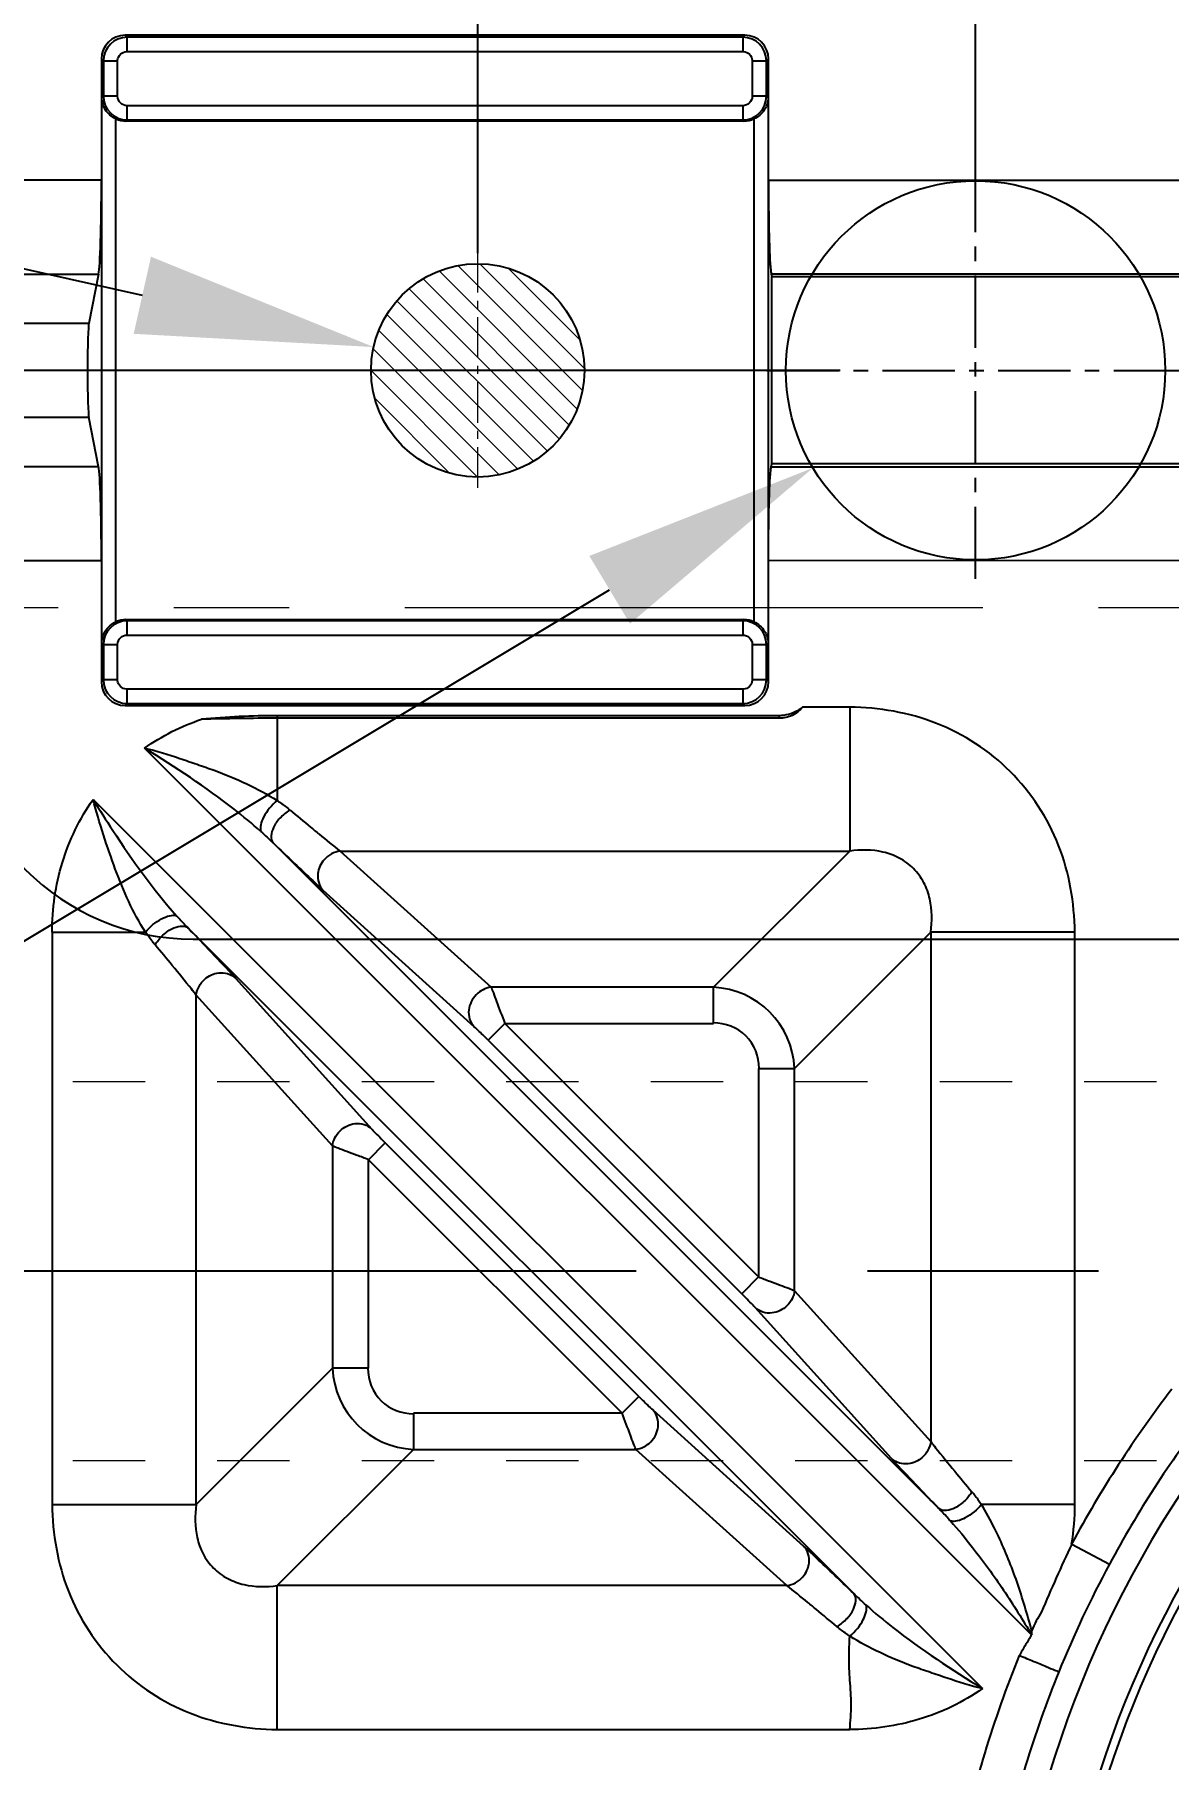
# Model space of a CAD drawing. Header units: millimetres. Extents: x 2141 to 4292, y -4498 to 2648.
# Drawn here: x 3350.88 to 3374.8, y -250.49 to -214.09 of the extents above; entities that cross this region are included whole.
import ezdxf

# ---------------------------------------------------------------- set-up
doc = ezdxf.new("R2010")
doc.units = ezdxf.units.MM
doc.header["$LTSCALE"] = 16.335
doc.header["$PDMODE"] = 3
doc.header["$PDSIZE"] = 0.3125
doc.linetypes.add('CENTER', pattern=[0.6, 0.375, -0.075, 0.075, -0.075])
doc.linetypes.add('HIDDEN', pattern=[0.2, 0.1, -0.1])
doc.layers.get('0').update_dxf_attribs({"linetype": 'CONTINUOUS'})
doc.layers.get('Defpoints').update_dxf_attribs({"linetype": 'CONTINUOUS'})
doc.layers.add('21', color=7, linetype='CONTINUOUS')
for name, color, linetype, lineweight in [('center', 1, 'CENTER', 9), ('cool', 153, 'HIDDEN', 9), ('insert', 85, 'CONTINUOUS', 20)]:
    doc.layers.add(name, color=color, linetype=linetype, lineweight=lineweight)
doc.styles.get("Standard").update_dxf_attribs({"font": 'txt', "width": 0.8})
doc.dimstyles.get("Standard").update_dxf_attribs({"dimtxt": 0.15625, "dimasz": 0.1875, "dimexe": 0.125, "dimexo": 0.0625, "dimtad": 0, "dimtih": 1, "dimtoh": 1, "dimdsep": 46, "dimtxsty": 'Standard', "dimcen": 0.09, "dimadec": 0, "dimazin": 0, "dimtp": 0.01, "dimtm": 0.01, "dimtfac": 1, "dimtofl": 0, "dimtmove": 0, "dimatfit": 3, "dimfxl": 0, "dimtolj": 1, "dimarcsym": 0})

# ---------------------------------------------------------------- blocks, each defined once
blk = doc.blocks.new('insert_cir_4.5')
at = {"layer": 'insert'}
h = blk.add_hatch(dxfattribs=at)
h.set_pattern_fill('_ANSI31', color=123, scale=0.1125, angle=90, style=0)
h.set_pattern_definition([(135, (-3360.23327, 221.18007), (-0.252569703, -0.252569703), [])])
h.paths.add_polyline_path([(-2.25, 0, 1), (2.25, 0, 1)])
at = {"layer": 'insert', "color": 1, "linetype": 'CENTER', "ltscale": 0.139945}
for p, q in [((0, -2.475), (0, 2.475)), ((-2.475, 0), (2.475, 0))]:
    blk.add_line(p, q, dxfattribs=at)
at = {"layer": 'insert'}
blk.add_circle((0, 0), 2.25, dxfattribs=at)
blk = doc.blocks.new('*D41')
at = {"color": 4, "lineweight": -2}
blk.add_line((3348.279, -218.503), (3353.158, -219.596), dxfattribs=at)
at = {"color": 4}
blk.add_solid([(3353.341, -218.783), (3352.976, -220.409), (3358.038, -220.688)], dxfattribs=at)
at = {"layer": 'Defpoints', "color": 0}
for p in [(3358.038, -220.688), (3362.429, -221.672)]:
    blk.add_point(p, dxfattribs=at)
at = {"color": 6, "insert": (3332.644, -215.002), "char_height": 5, "attachment_point": 5, "rotation": 347.3777}
blk.add_mtext('\\A1;∅4.50(镶针)', dxfattribs=at)
blk = doc.blocks.new('*D66')
at = {"color": 4, "lineweight": -2}
blk.add_line((3268.007, -226.18), (3255.69, -226.18), dxfattribs=at)
at = {"layer": 'Defpoints', "color": 0}
for p in [(3255.69, -226.18), (3268.007, -226.18), (3421.161, -226.18)]:
    blk.add_point(p, dxfattribs=at)
at = {"color": 6, "insert": (3250.69, -226.18), "char_height": 5, "attachment_point": 5}
blk.add_mtext('\\A1;0.00', dxfattribs=at)
blk = doc.blocks.new('*D67')
at = {"color": 4, "lineweight": -2}
blk.add_line((3268.007, -240.18), (3255.69, -240.18), dxfattribs=at)
at = {"layer": 'Defpoints', "color": 0}
for p in [(3421.161, -226.18), (3255.69, -240.18), (3268.007, -240.18)]:
    blk.add_point(p, dxfattribs=at)
at = {"color": 6, "insert": (3249.024, -240.18), "char_height": 5, "attachment_point": 5}
blk.add_mtext('\\A1;14.00', dxfattribs=at)
blk = doc.blocks.new('*D68')
at = {"color": 4, "lineweight": -2}
blk.add_line((3343.835, -261.38), (3255.69, -261.38), dxfattribs=at)
at = {"layer": 'Defpoints', "color": 0}
for p in [(3421.161, -226.18), (3255.69, -261.38), (3343.835, -261.38)]:
    blk.add_point(p, dxfattribs=at)
at = {"color": 6, "insert": (3248.024, -261.38), "char_height": 5, "attachment_point": 5}
blk.add_mtext('\\A1;35.20', dxfattribs=at)
blk = doc.blocks.new('*D69')
at = {"color": 4, "lineweight": -2}
blk.add_line((3301.132, -283.18), (3255.69, -283.18), dxfattribs=at)
at = {"layer": 'Defpoints', "color": 0}
for p in [(3421.161, -226.18), (3255.69, -283.18), (3301.132, -283.18)]:
    blk.add_point(p, dxfattribs=at)
at = {"color": 6, "insert": (3248.357, -283.18), "char_height": 5, "attachment_point": 5}
blk.add_mtext('\\A1;57.00', dxfattribs=at)
blk = doc.blocks.new('*D70')
at = {"color": 4, "lineweight": -2}
blk.add_line((3360.454, -307.968), (3255.69, -307.968), dxfattribs=at)
at = {"layer": 'Defpoints', "color": 0}
for p in [(3421.161, -226.18), (3255.69, -307.968), (3360.454, -307.968)]:
    blk.add_point(p, dxfattribs=at)
at = {"color": 6, "insert": (3248.357, -307.968), "char_height": 5, "attachment_point": 5}
blk.add_mtext('\\A1;81.79', dxfattribs=at)
blk = doc.blocks.new('*D71')
at = {"color": 4, "lineweight": -2}
blk.add_line((3334.4, -324.18), (3255.69, -324.18), dxfattribs=at)
at = {"layer": 'Defpoints', "color": 0}
for p in [(3421.161, -226.18), (3255.69, -324.18), (3334.4, -324.18)]:
    blk.add_point(p, dxfattribs=at)
at = {"color": 6, "insert": (3248.357, -324.18), "char_height": 5, "attachment_point": 5}
blk.add_mtext('\\A1;98.00', dxfattribs=at)
blk = doc.blocks.new('*D72')
at = {"color": 4, "lineweight": -2}
blk.add_line((3286.776, -344.18), (3255.69, -344.18), dxfattribs=at)
at = {"layer": 'Defpoints', "color": 0}
for p in [(3421.161, -226.18), (3255.69, -344.18), (3286.776, -344.18)]:
    blk.add_point(p, dxfattribs=at)
at = {"color": 6, "insert": (3247.69, -344.18), "char_height": 5, "attachment_point": 5}
blk.add_mtext('\\A1;118.00', dxfattribs=at)
blk = doc.blocks.new('*D73')
at = {"color": 4, "lineweight": -2}
for p, q in [((3265.69, -221.18), (3255.69, -221.18)), ((3275.69, -221.18), (3265.69, -221.18)), ((3367.879, -221.18), (3275.69, -221.18))]:
    blk.add_line(p, q, dxfattribs=at)
at = {"layer": 'Defpoints', "color": 0}
for p in [(3255.69, -221.18), (3367.879, -221.18), (3421.161, -226.18)]:
    blk.add_point(p, dxfattribs=at)
at = {"color": 6, "insert": (3250.357, -221.18), "char_height": 5, "attachment_point": 5}
blk.add_mtext('\\A1;5.00', dxfattribs=at)
blk = doc.blocks.new('*D74')
at = {"color": 4, "lineweight": -2}
blk.add_line((3355.908, -203.48), (3255.69, -203.48), dxfattribs=at)
at = {"layer": 'Defpoints', "color": 0}
for p in [(3255.69, -203.48), (3355.908, -203.48), (3421.161, -226.18)]:
    blk.add_point(p, dxfattribs=at)
at = {"color": 6, "insert": (3248.024, -203.48), "char_height": 5, "attachment_point": 5}
blk.add_mtext('\\A1;22.70', dxfattribs=at)
blk = doc.blocks.new('*D75')
at = {"color": 4, "lineweight": -2}
blk.add_line((3341.126, -196.055), (3255.69, -196.055), dxfattribs=at)
at = {"layer": 'Defpoints', "color": 0}
for p in [(3255.69, -196.055), (3341.126, -196.055), (3421.161, -226.18)]:
    blk.add_point(p, dxfattribs=at)
at = {"color": 6, "insert": (3248.69, -196.055), "char_height": 5, "attachment_point": 5}
blk.add_mtext('\\A1;30.13', dxfattribs=at)
blk = doc.blocks.new('*D76')
at = {"color": 4, "lineweight": -2}
for p, q in [((3265.69, -173.543), (3255.69, -173.543)), ((3275.69, -179.975), (3265.69, -173.543)), ((3362.93, -179.975), (3275.69, -179.975))]:
    blk.add_line(p, q, dxfattribs=at)
at = {"layer": 'Defpoints', "color": 0}
for p in [(3255.69, -173.543), (3362.93, -179.975), (3421.161, -226.18)]:
    blk.add_point(p, dxfattribs=at)
at = {"color": 6, "insert": (3248.357, -173.543), "char_height": 5, "attachment_point": 5}
blk.add_mtext('\\A1;46.21', dxfattribs=at)
blk = doc.blocks.new('*D77')
at = {"color": 4, "lineweight": -2}
blk.add_line((3347.685, -180.98), (3255.69, -180.98), dxfattribs=at)
at = {"layer": 'Defpoints', "color": 0}
for p in [(3255.69, -180.98), (3347.685, -180.98), (3421.161, -226.18)]:
    blk.add_point(p, dxfattribs=at)
at = {"color": 6, "insert": (3248.024, -180.98), "char_height": 5, "attachment_point": 5}
blk.add_mtext('\\A1;45.20', dxfattribs=at)
blk = doc.blocks.new('*D78')
at = {"color": 4, "lineweight": -2}
blk.add_line((3310.249, -166.18), (3255.69, -166.18), dxfattribs=at)
at = {"layer": 'Defpoints', "color": 0}
for p in [(3255.69, -166.18), (3310.249, -166.18), (3421.161, -226.18)]:
    blk.add_point(p, dxfattribs=at)
at = {"color": 6, "insert": (3248.69, -166.18), "char_height": 5, "attachment_point": 5}
blk.add_mtext('\\A1;60.00', dxfattribs=at)
blk = doc.blocks.new('*D79')
at = {"color": 4, "lineweight": -2}
blk.add_line((3289.052, -108.18), (3255.69, -108.18), dxfattribs=at)
at = {"layer": 'Defpoints', "color": 0}
for p in [(3255.69, -108.18), (3289.052, -108.18), (3421.161, -226.18)]:
    blk.add_point(p, dxfattribs=at)
at = {"color": 6, "insert": (3247.69, -108.18), "char_height": 5, "attachment_point": 5}
blk.add_mtext('\\A1;118.00', dxfattribs=at)
blk = doc.blocks.new('*D80')
at = {"color": 4, "lineweight": -2}
blk.add_line((3368.154, -315.668), (3368.154, -389.467), dxfattribs=at)
at = {"layer": 'Defpoints', "color": 0}
for p in [(3421.161, -226.18), (3368.154, -315.668), (3368.154, -389.467)]:
    blk.add_point(p, dxfattribs=at)
at = {"color": 6, "insert": (3368.154, -396.467), "char_height": 5, "attachment_point": 5, "rotation": 90}
blk.add_mtext('\\A1;53.01', dxfattribs=at)
blk = doc.blocks.new('*D81')
at = {"color": 4, "lineweight": -2}
blk.add_line((3345.76, -263.305), (3345.76, -389.467), dxfattribs=at)
at = {"layer": 'Defpoints', "color": 0}
for p in [(3421.161, -226.18), (3345.76, -263.305), (3345.76, -389.467)]:
    blk.add_point(p, dxfattribs=at)
at = {"color": 6, "insert": (3345.76, -397.134), "char_height": 5, "attachment_point": 5, "rotation": 90}
blk.add_mtext('\\A1;75.40', dxfattribs=at)
blk = doc.blocks.new('*D82')
at = {"color": 4, "lineweight": -2}
blk.add_line((3292.661, -352.98), (3292.661, -389.467), dxfattribs=at)
at = {"layer": 'Defpoints', "color": 0}
for p in [(3421.161, -226.18), (3292.661, -352.98), (3292.661, -389.467)]:
    blk.add_point(p, dxfattribs=at)
at = {"color": 6, "insert": (3292.661, -398.467), "char_height": 5, "attachment_point": 5, "rotation": 90}
blk.add_mtext('\\A1;128.50', dxfattribs=at)
blk = doc.blocks.new('*D83')
at = {"color": 4, "lineweight": -2}
blk.add_line((3292.661, -104.933), (3292.661, -60.476), dxfattribs=at)
at = {"layer": 'Defpoints', "color": 0}
for p in [(3292.661, -60.476), (3292.661, -104.933), (3421.161, -226.18)]:
    blk.add_point(p, dxfattribs=at)
at = {"color": 6, "insert": (3292.661, -51.476), "char_height": 5, "attachment_point": 5, "rotation": 90}
blk.add_mtext('\\A1;128.50', dxfattribs=at)
blk = doc.blocks.new('*D84')
at = {"color": 4, "lineweight": -2}
for p, q in [((3332.875, -70.476), (3332.875, -60.476)), ((3339.201, -80.476), (3332.875, -70.476)), ((3339.201, -194.13), (3339.201, -80.476))]:
    blk.add_line(p, q, dxfattribs=at)
at = {"layer": 'Defpoints', "color": 0}
for p in [(3332.875, -60.476), (3339.201, -194.13), (3421.161, -226.18)]:
    blk.add_point(p, dxfattribs=at)
at = {"color": 6, "insert": (3332.875, -53.143), "char_height": 5, "attachment_point": 5, "rotation": 90}
blk.add_mtext('\\A1;81.96', dxfattribs=at)
blk = doc.blocks.new('*D85')
at = {"color": 4, "lineweight": -2}
for p, q in [((3366.621, -70.476), (3366.621, -60.476)), ((3360.233, -80.476), (3366.621, -70.476)), ((3360.233, -218.705), (3360.233, -80.476))]:
    blk.add_line(p, q, dxfattribs=at)
at = {"layer": 'Defpoints', "color": 0}
for p in [(3366.621, -60.476), (3360.233, -218.705), (3421.161, -226.18)]:
    blk.add_point(p, dxfattribs=at)
at = {"color": 6, "insert": (3366.621, -52.81), "char_height": 5, "attachment_point": 5, "rotation": 90}
blk.add_mtext('\\A1;60.93', dxfattribs=at)
blk = doc.blocks.new('*D86')
at = {"color": 4, "lineweight": -2}
blk.add_line((3357.833, -201.73), (3357.833, -60.476), dxfattribs=at)
at = {"layer": 'Defpoints', "color": 0}
for p in [(3357.833, -60.476), (3357.833, -201.73), (3421.161, -226.18)]:
    blk.add_point(p, dxfattribs=at)
at = {"color": 6, "insert": (3357.833, -52.476), "char_height": 5, "attachment_point": 5, "rotation": 90}
blk.add_mtext('\\A1;63.33', dxfattribs=at)
blk = doc.blocks.new('*D87')
at = {"color": 4, "lineweight": -2}
for p, q in [((3378.939, -70.476), (3378.939, -60.476)), ((3364.855, -80.476), (3378.939, -70.476)), ((3364.855, -178.05), (3364.855, -80.476))]:
    blk.add_line(p, q, dxfattribs=at)
at = {"layer": 'Defpoints', "color": 0}
for p in [(3378.939, -60.476), (3364.855, -178.05), (3421.161, -226.18)]:
    blk.add_point(p, dxfattribs=at)
at = {"color": 6, "insert": (3378.939, -53.143), "char_height": 5, "attachment_point": 5, "rotation": 90}
blk.add_mtext('\\A1;56.31', dxfattribs=at)
blk = doc.blocks.new('*D88')
at = {"color": 4, "lineweight": -2}
blk.add_line((3345.76, -179.055), (3345.76, -60.476), dxfattribs=at)
at = {"layer": 'Defpoints', "color": 0}
for p in [(3345.76, -60.476), (3345.76, -179.055), (3421.161, -226.18)]:
    blk.add_point(p, dxfattribs=at)
at = {"color": 6, "insert": (3345.76, -52.81), "char_height": 5, "attachment_point": 5, "rotation": 90}
blk.add_mtext('\\A1;75.40', dxfattribs=at)
blk = doc.blocks.new('*D477')
at = {"color": 4, "lineweight": -2}
blk.add_line((3328.724, -246.381), (3363.015, -225.81), dxfattribs=at)
at = {"color": 4}
blk.add_solid([(3362.587, -225.095), (3363.444, -226.524), (3367.303, -223.238)], dxfattribs=at)
at = {"layer": 'Defpoints', "color": 0}
for p in [(3374.163, -219.122), (3367.303, -223.238)]:
    blk.add_point(p, dxfattribs=at)
at = {"color": 6, "insert": (3315.27, -254.452), "char_height": 5, "attachment_point": 5, "rotation": 30.9592}
blk.add_mtext('\\A1;∅8.00(通孔)', dxfattribs=at)
blk = doc.blocks.new('*D478')
at = {"color": 4, "lineweight": -2}
for p, q in [((3387.893, -70.698), (3387.893, -60.698)), ((3370.733, -80.698), (3387.893, -70.698)), ((3370.733, -216.78), (3370.733, -80.698))]:
    blk.add_line(p, q, dxfattribs=at)
at = {"layer": 'Defpoints', "color": 0}
for p in [(3387.893, -60.698), (3370.733, -216.78), (3421.161, -226.18)]:
    blk.add_point(p, dxfattribs=at)
at = {"color": 6, "insert": (3387.893, -53.031), "char_height": 5, "attachment_point": 5, "rotation": 90}
blk.add_mtext('\\A1;50.43', dxfattribs=at)

msp = doc.modelspace()

# ---------------------------------------------------------------- linework, layer by layer
at = {"color": 1, "linetype": 'CENTER', "ltscale": 0.248791}
for p, q in [((3370.733, -225.58), (3370.733, -216.78)), ((3366.333, -221.18), (3375.133, -221.18))]:
    msp.add_line(p, q, dxfattribs=at)
at = {"color": 6}
msp.add_line((3354.233, -233.18), (3376.233, -233.18), dxfattribs=at)
msp.add_circle((3370.733, -221.18), 4)
for centre, start, end in [((3354.233, -214.18), 90, 180), ((3354.233, -228.18), 180, 270)]:
    msp.add_arc(centre, 5, start, end, dxfattribs=at)
at = {"layer": '21', "color": 7, "linetype": 'Continuous'}
for p, q in [((3352.838, -214.153), (3352.795, -214.11)), ((3365.866, -214.11), (3352.795, -214.11)), ((3352.838, -214.452), (3352.838, -214.153)), ((3365.823, -214.153), (3352.838, -214.153)), ((3365.866, -214.11), (3365.823, -214.153)), ((3365.823, -214.153), (3365.823, -214.452)), ((3352.295, -214.61), (3352.295, -227.75)), ((3352.295, -214.61), (3352.338, -214.652)), ((3352.338, -214.652), (3352.338, -215.397)), ((3352.338, -214.652), (3352.638, -214.652)), ((3352.638, -215.397), (3352.638, -214.637)), ((3352.823, -214.452), (3365.838, -214.452)), ((3366.023, -214.637), (3366.023, -215.397)), ((3366.023, -214.652), (3366.323, -214.652)), ((3366.323, -214.652), (3366.365, -214.61)), ((3366.323, -215.397), (3366.323, -214.652)), ((3366.365, -227.75), (3366.365, -214.61)), ((3352.338, -215.397), (3352.303, -215.432)), ((3352.638, -215.397), (3352.338, -215.397)), ((3366.323, -215.397), (3366.023, -215.397)), ((3366.358, -215.432), (3366.323, -215.397)), ((3352.838, -215.896), (3352.838, -215.597)), ((3365.823, -215.597), (3352.838, -215.597)), ((3365.823, -215.597), (3365.823, -215.896)), ((3352.603, -226.485), (3352.603, -215.875)), ((3352.813, -215.921), (3352.838, -215.896)), ((3365.848, -215.921), (3352.813, -215.921)), ((3352.838, -215.896), (3365.823, -215.896)), ((3365.823, -215.896), (3365.848, -215.921)), ((3366.058, -215.875), (3366.058, -226.485)), ((3352.295, -217.169), (3343.849, -217.169)), ((3384.405, -217.171), (3366.365, -217.173)), ((3344.411, -219.148), (3352.237, -219.148)), ((3352.237, -219.148), (3352.031, -220.19)), ((3416.646, -219.143), (3366.423, -219.148)), ((3366.423, -219.148), (3366.436, -219.21)), ((3366.436, -223.151), (3366.436, -219.21)), ((3416.465, -219.21), (3366.436, -219.21)), ((3352.031, -220.19), (3344.72, -220.19)), ((3344.72, -222.17), (3352.031, -222.17)), ((3352.237, -223.212), (3352.031, -222.17)), ((3352.237, -223.212), (3344.411, -223.212)), ((3366.423, -223.212), (3366.436, -223.151)), ((3366.423, -223.212), (3416.646, -223.217)), ((3416.465, -223.151), (3366.436, -223.151)), ((3343.849, -225.192), (3352.295, -225.192)), ((3366.365, -225.187), (3384.405, -225.189)), ((3352.838, -226.464), (3352.813, -226.439)), ((3352.813, -226.439), (3365.848, -226.439)), ((3352.838, -226.764), (3352.838, -226.464)), ((3365.823, -226.464), (3352.838, -226.464)), ((3365.848, -226.439), (3365.823, -226.464)), ((3365.823, -226.464), (3365.823, -226.764)), ((3352.303, -226.928), (3352.338, -226.963)), ((3352.338, -226.963), (3352.338, -227.708)), ((3352.338, -226.963), (3352.638, -226.963)), ((3352.638, -227.723), (3352.638, -226.963)), ((3352.838, -226.764), (3365.823, -226.764)), ((3366.023, -226.963), (3366.023, -227.723)), ((3366.023, -226.963), (3366.323, -226.963)), ((3366.323, -226.963), (3366.358, -226.928)), ((3366.323, -227.708), (3366.323, -226.963)), ((3352.338, -227.708), (3352.295, -227.75)), ((3352.638, -227.708), (3352.338, -227.708)), ((3366.323, -227.708), (3366.023, -227.708)), ((3366.365, -227.75), (3366.323, -227.708)), ((3365.838, -227.908), (3352.823, -227.908)), ((3352.838, -228.208), (3352.838, -227.908)), ((3365.823, -227.908), (3365.823, -228.208)), ((3352.795, -228.25), (3352.838, -228.208)), ((3352.795, -228.25), (3365.866, -228.25)), ((3352.838, -228.208), (3365.823, -228.208)), ((3356.005, -228.466), (3356.005, -230.255)), ((3366.589, -228.466), (3356.005, -228.466)), ((3366.589, -228.519), (3356.005, -228.519)), ((3365.823, -228.208), (3365.866, -228.25)), ((3366.589, -228.466), (3366.589, -228.519)), ((3368.078, -228.282), (3367.085, -228.282)), ((3368.078, -228.282), (3368.078, -231.323)), ((3371.916, -247.853), (3353.205, -229.148)), ((3352.121, -230.233), (3370.878, -248.99)), ((3369.959, -245.192), (3355.918, -231.151)), ((3357.332, -231.323), (3360.514, -234.196)), ((3357.332, -231.323), (3368.078, -231.323)), ((3365.205, -234.196), (3368.078, -231.323)), ((3360.158, -235.026), (3356.976, -232.153)), ((3351.254, -233.033), (3351.254, -245.105)), ((3351.254, -233.033), (3353.227, -233.033)), ((3354.123, -232.946), (3368.165, -246.987)), ((3369.788, -233.033), (3366.915, -235.906)), ((3369.788, -233.033), (3369.788, -243.779)), ((3372.829, -233.033), (3369.788, -233.033)), ((3372.829, -245.105), (3372.829, -233.033)), ((3354.925, -233.787), (3354.885, -233.743)), ((3354.295, -245.105), (3354.295, -234.36)), ((3357.168, -237.542), (3354.295, -234.36)), ((3355.125, -234.004), (3357.998, -237.186)), ((3365.205, -234.196), (3360.514, -234.196)), ((3365.205, -234.956), (3365.205, -234.196)), ((3360.451, -235.311), (3360.806, -234.956)), ((3360.806, -234.956), (3366.155, -240.304)), ((3360.806, -234.956), (3365.205, -234.956)), ((3360.451, -235.311), (3365.8, -240.659)), ((3366.155, -235.906), (3366.155, -240.304)), ((3366.155, -235.906), (3366.915, -235.906)), ((3366.915, -240.597), (3366.915, -235.906)), ((3357.168, -237.542), (3357.168, -242.232)), ((3357.928, -237.834), (3358.283, -237.479)), ((3363.632, -242.827), (3358.283, -237.479)), ((3357.928, -242.232), (3357.928, -237.834)), ((3363.276, -243.182), (3357.928, -237.834)), ((3366.155, -240.304), (3365.8, -240.659)), ((3366.915, -240.597), (3369.788, -243.779)), ((3368.958, -244.134), (3366.085, -240.952)), ((3354.295, -245.105), (3357.168, -242.232)), ((3357.928, -242.232), (3357.168, -242.232)), ((3363.632, -242.827), (3363.276, -243.182)), ((3358.878, -243.182), (3358.878, -243.943)), ((3363.276, -243.182), (3358.878, -243.182)), ((3363.924, -243.112), (3367.106, -245.985)), ((3358.878, -243.943), (3356.005, -246.816)), ((3358.878, -243.943), (3363.569, -243.943)), ((3366.751, -246.816), (3363.569, -243.943)), ((3369.158, -244.351), (3369.198, -244.395)), ((3351.254, -245.105), (3354.295, -245.105)), ((3372.829, -245.105), (3370.856, -245.105)), ((3372.761, -245.941), (3373.555, -246.368)), ((3356.005, -249.856), (3356.005, -246.816)), ((3366.751, -246.816), (3356.005, -246.816)), ((3356.005, -249.856), (3368.078, -249.856))]:
    msp.add_line(p, q, dxfattribs=at)
at = {"layer": '21', "color": 1, "linetype": 'CENTER', "ltscale": 3.980655}
msp.add_line((3261.161, -240.18), (3581.161, -240.18), dxfattribs=at)
at = {"layer": '21', "color": 7, "linetype": 'Continuous'}
msp.add_circle((3360.233, -221.18), 2.25, dxfattribs=at)
at = {"layer": '21', "color": 8, "linetype": 'HIDDEN'}
msp.add_arc((3427.165, -221.18), 87.821, 218.45894, 155.70987, dxfattribs=at)
at = {"layer": '21', "color": 7, "linetype": 'Continuous'}
for centre, radius, start, end in [((3427.165, -221.18), 85.811, 91.12889, 269.34896), ((3427.165, -221.18), 84.503, 92.75328, 175.97781), ((3427.165, -221.18), 83.513, 92.75328, 175.96569), ((3352.838, -214.652), 0.5, 90.0282, 179.9718), ((3365.823, -214.652), 0.5, 0.0282, 89.9718), ((3352.838, -215.396), 0.5, 180.0282, 269.9718), ((3365.823, -215.396), 0.5, 270.0282, 359.9718), ((3352.838, -226.964), 0.5, 90.0282, 179.9718), ((3365.823, -226.964), 0.5, 0.0282, 89.9718), ((3427.165, -221.18), 83.513, 184.03431, 218.97499), ((3427.165, -221.18), 84.503, 184.02219, 219.32603), ((3352.838, -227.708), 0.5, 180.0282, 269.9718), ((3365.823, -227.708), 0.5, 270.0282, 359.9718), ((3356.004, -245.469), 17.003, 89.9971, 95.4024), ((3416.046, -159.013), 93.15, 230.08279, 230.43048), ((3423.505, -161.285), 97.207, 225.95004, 226.31572), ((3391.165, -195.135), 50.391, 226.3236, 226.9389), ((3290.082, -294.936), 89.13, 43.67236, 44.06743), ((3287.951, -288.114), 85.392, 39.55445, 39.93374), ((3320.75, -265.702), 46.76, 43.1141, 43.7117), ((3365.123, -235.987), 1.794, 2.5951, 87.4056), ((3394, -257.36), 22.684, 65, 270.0003), ((3394, -257.36), 21.679, 65, 270), ((3394, -257.36), 21.5, 65, 270), ((3421.135, -221.18), 102.168, 191.76869, 231.29833), ((3358.96, -242.151), 1.794, 182.5945, 267.4056), ((3394, -257.36), 24.115, 142.4899, 151.7374), ((3394, -257.36), 23.213, 142.4898, 151.7299), ((3403.333, -212.437), 46.76, 223.1141, 223.7117), ((3436.133, -190.023), 85.394, 219.55447, 219.93377), ((3434.001, -183.202), 89.13, 223.67236, 224.06743), ((3367.703, -245.108), 5.125, 350.6466, 0.0373), ((3332.918, -283.003), 50.391, 46.3236, 46.9389), ((3394.023, -257.371), 23.238, 151.7333, 157.9233), ((3300.578, -316.853), 97.207, 45.95004, 46.31572), ((3308.037, -319.126), 93.15, 50.08279, 50.43048), ((3374.312, -248.759), 2.591, 147.6778, 157.4142), ((3394, -257.36), 24.115, 157.9046, 168.2846), ((3394, -257.36), 23.213, 157.9267, 168.285)]:
    msp.add_arc(centre, radius, start, end, dxfattribs=at)
for centre, major_axis, ratio, start_param, end_param in [((3352.796, -214.61), (-0.354, 0.354), 0.998783, -0.784789, 0.784789), ((3365.865, -214.61), (0.354, 0.354), 0.998783, -0.784789, 0.784789), ((3352.813, -215.421), (-0.354, -0.354), 0.998783, 0.351526, 0.784789), ((3365.848, -215.421), (0.354, -0.354), 0.998783, -0.784789, -0.351526), ((3352.225, -217.169), (0, 2.01), 0.034921, -2.96706, -1.570796), ((3352.225, -225.192), (0, 2.01), 0.034921, -1.570796, -0.174533), ((3352.813, -226.939), (-0.354, 0.354), 0.998783, -0.784789, -0.351526), ((3365.848, -226.939), (0.354, 0.354), 0.998783, 0.351526, 0.784789), ((3352.796, -227.75), (-0.354, -0.354), 0.998783, -0.784789, 0.784789), ((3365.865, -227.75), (0.354, -0.354), 0.998783, -0.784789, 0.784789)]:
    msp.add_ellipse(centre, major_axis=major_axis, ratio=ratio, start_param=start_param, end_param=end_param, dxfattribs=at)
for points, knots in [([(3352.638, -214.637), (3352.643, -214.591), (3352.683, -214.497), (3352.776, -214.457), (3352.823, -214.452)], [0, 0, 0, 0, 0.5, 1, 1, 1, 1]), ([(3365.838, -214.452), (3365.884, -214.457), (3365.978, -214.497), (3366.018, -214.591), (3366.023, -214.637)], [0, 0, 0, 0, 0.5, 1, 1, 1, 1]), ([(3352.603, -215.875), (3352.512, -215.833), (3352.362, -215.704), (3352.305, -215.518), (3352.303, -215.432)], [0, 0, 0, 0, 0.537277, 1, 1, 1, 1]), ([(3366.358, -215.432), (3366.356, -215.518), (3366.299, -215.704), (3366.149, -215.833), (3366.058, -215.875)], [0, 0, 0, 0, 0.462722, 1, 1, 1, 1]), ([(3366.365, -217.169), (3366.365, -217.398), (3366.368, -217.829), (3366.379, -218.409), (3366.393, -218.81), (3366.409, -219.038), (3366.418, -219.118), (3366.423, -219.148)], [0, 0, 0, 0, 0.347107, 0.65234, 0.878967, 0.953891, 1, 1, 1, 1]), ([(3352.031, -220.19), (3352.023, -220.23), (3352.018, -220.345), (3352.008, -220.56), (3352.003, -220.85), (3352.001, -221.18), (3352.003, -221.51), (3352.008, -221.8), (3352.018, -222.015), (3352.023, -222.131), (3352.031, -222.17)], [0, 0, 0, 0, 0.060512, 0.173892, 0.326463, 0.500026, 0.673586, 0.826146, 0.939506, 1, 1, 1, 1]), ([(3366.365, -225.192), (3366.365, -224.962), (3366.368, -224.532), (3366.379, -223.951), (3366.393, -223.551), (3366.409, -223.322), (3366.418, -223.242), (3366.423, -223.212)], [0, 0, 0, 0, 0.347121, 0.65233, 0.878949, 0.953882, 1, 1, 1, 1]), ([(3352.303, -226.928), (3352.305, -226.843), (3352.362, -226.656), (3352.512, -226.527), (3352.603, -226.485)], [0, 0, 0, 0, 0.462722, 1, 1, 1, 1]), ([(3366.058, -226.485), (3366.149, -226.527), (3366.299, -226.656), (3366.356, -226.843), (3366.358, -226.928)], [0, 0, 0, 0, 0.537277, 1, 1, 1, 1]), ([(3352.823, -227.908), (3352.776, -227.903), (3352.683, -227.863), (3352.643, -227.769), (3352.638, -227.723)], [0, 0, 0, 0, 0.5, 1, 1, 1, 1]), ([(3366.023, -227.723), (3366.018, -227.769), (3365.978, -227.863), (3365.884, -227.903), (3365.838, -227.908)], [0, 0, 0, 0, 0.5, 1, 1, 1, 1]), ([(3367.085, -228.282), (3367.027, -228.355), (3366.875, -228.48), (3366.684, -228.519), (3366.589, -228.519)], [0, 0, 0, 0, 0.499716, 1, 1, 1, 1]), ([(3367.085, -228.282), (3367.051, -228.312), (3366.906, -228.416), (3366.723, -228.466), (3366.589, -228.466)], [0, 0, 0, 0, 0.25193, 1, 1, 1, 1]), ([(3372.829, -233.033), (3372.817, -232.412), (3372.607, -231.156), (3371.558, -229.553), (3369.954, -228.505), (3368.698, -228.292), (3368.078, -228.282)], [0, 0, 0, 0, 0.250129, 0.500013, 0.749892, 1, 1, 1, 1]), ([(3353.205, -229.148), (3353.458, -229.203), (3353.827, -229.324), (3354.313, -229.491), (3354.791, -229.654), (3355.364, -229.892), (3355.799, -230.126), (3356.005, -230.255)], [0, 0, 0, 0, 0.257017, 0.384492, 0.510463, 0.758304, 1, 1, 1, 1]), ([(3355.659, -230.909), (3355.476, -230.746), (3354.702, -230.105), (3353.859, -229.553), (3353.213, -229.153)], [0, 0, 0, 0, 0.243603, 1, 1, 1, 1]), ([(3351.254, -233.033), (3351.254, -232.539), (3351.398, -231.544), (3351.835, -230.636), (3352.121, -230.233)], [0, 0, 0, 0, 0.50014, 1, 1, 1, 1]), ([(3353.227, -233.033), (3352.958, -232.62), (3352.658, -231.927), (3352.333, -230.976), (3352.184, -230.484), (3352.121, -230.233)], [0, 0, 0, 0, 0.489434, 0.742826, 1, 1, 1, 1]), ([(3352.121, -230.233), (3352.256, -230.451), (3352.793, -231.303), (3353.381, -232.127), (3353.881, -232.686)], [0, 0, 0, 0, 0.255117, 1, 1, 1, 1]), ([(3356.005, -230.255), (3355.886, -230.347), (3355.748, -230.517), (3355.651, -230.752), (3355.642, -230.865), (3355.659, -230.909)], [0, 0, 0, 0, 0.588996, 0.813185, 1, 1, 1, 1]), ([(3356.005, -230.255), (3356.029, -230.271), (3356.12, -230.335), (3356.209, -230.403), (3356.273, -230.456)], [0, 0, 0, 0, 0.255251, 1, 1, 1, 1]), ([(3356.273, -230.456), (3356.194, -230.501), (3356.059, -230.615), (3355.899, -230.829), (3355.844, -231.071), (3355.918, -231.151)], [0, 0, 0, 0, 0.326171, 0.608672, 1, 1, 1, 1]), ([(3356.708, -230.817), (3356.768, -230.867), (3356.974, -231.037), (3357.182, -231.206), (3357.332, -231.323)], [0, 0, 0, 0, 0.290561, 1, 1, 1, 1]), ([(3357.332, -231.323), (3357.205, -231.337), (3356.978, -231.463), (3356.874, -231.691), (3356.862, -231.798)], [0, 0, 0, 0, 0.542616, 1, 1, 1, 1]), ([(3369.788, -233.033), (3369.822, -232.802), (3369.82, -232.435), (3369.657, -231.979), (3369.436, -231.675), (3369.132, -231.454), (3368.676, -231.29), (3368.309, -231.289), (3368.078, -231.323)], [0, 0, 0, 0, 0.243803, 0.370664, 0.499992, 0.629321, 0.7562, 1, 1, 1, 1]), ([(3356.862, -231.798), (3356.855, -231.86), (3356.864, -231.991), (3356.931, -232.106), (3356.976, -232.153)], [0, 0, 0, 0, 0.490874, 1, 1, 1, 1]), ([(3356.759, -231.953), (3356.778, -231.971), (3356.851, -232.038), (3356.923, -232.105), (3356.976, -232.153)], [0, 0, 0, 0, 0.274459, 1, 1, 1, 1]), ([(3353.227, -233.033), (3353.317, -232.917), (3353.485, -232.779), (3353.719, -232.68), (3353.836, -232.669), (3353.881, -232.686)], [0, 0, 0, 0, 0.574084, 0.809505, 1, 1, 1, 1]), ([(3353.428, -233.301), (3353.466, -233.234), (3353.542, -233.137), (3353.67, -233.028), (3353.833, -232.92), (3354.04, -232.869), (3354.123, -232.946)], [0, 0, 0, 0, 0.27539, 0.435566, 0.593717, 1, 1, 1, 1]), ([(3353.881, -232.686), (3353.941, -232.753), (3354.021, -232.84), (3354.103, -232.925), (3354.123, -232.946)], [0, 0, 0, 0, 0.754184, 1, 1, 1, 1]), ([(3353.429, -233.301), (3353.411, -233.28), (3353.341, -233.193), (3353.275, -233.102), (3353.227, -233.033)], [0, 0, 0, 0, 0.244193, 1, 1, 1, 1]), ([(3354.295, -234.36), (3354.261, -234.316), (3354.095, -234.107), (3353.925, -233.9), (3353.79, -233.736)], [0, 0, 0, 0, 0.20469, 1, 1, 1, 1]), ([(3354.295, -234.36), (3354.31, -234.233), (3354.435, -234.006), (3354.663, -233.902), (3354.77, -233.89)], [0, 0, 0, 0, 0.542616, 1, 1, 1, 1]), ([(3354.77, -233.89), (3354.832, -233.883), (3354.963, -233.892), (3355.079, -233.959), (3355.125, -234.004)], [0, 0, 0, 0, 0.490874, 1, 1, 1, 1]), ([(3355.125, -234.004), (3355.11, -233.988), (3355.044, -233.915), (3354.977, -233.843), (3354.925, -233.787)], [0, 0, 0, 0, 0.224503, 1, 1, 1, 1]), ([(3360.514, -234.196), (3360.397, -234.209), (3360.17, -234.325), (3360.058, -234.553), (3360.044, -234.671)], [0, 0, 0, 0, 0.498207, 1, 1, 1, 1]), ([(3360.514, -234.196), (3360.532, -234.235), (3360.57, -234.335), (3360.665, -234.589), (3360.744, -234.804), (3360.806, -234.956)], [0, 0, 0, 0, 0.158892, 0.395376, 1, 1, 1, 1]), ([(3360.044, -234.671), (3360.037, -234.735), (3360.047, -234.867), (3360.115, -234.981), (3360.158, -235.026)], [0, 0, 0, 0, 0.510287, 1, 1, 1, 1]), ([(3360.451, -235.311), (3360.423, -235.283), (3360.326, -235.187), (3360.23, -235.091), (3360.158, -235.026)], [0, 0, 0, 0, 0.290562, 1, 1, 1, 1]), ([(3366.166, -235.906), (3366.166, -235.66), (3365.972, -235.138), (3365.451, -234.945), (3365.205, -234.945)], [0, 0, 0, 0, 0.499994, 1, 1, 1, 1]), ([(3357.168, -237.542), (3357.182, -237.425), (3357.297, -237.198), (3357.526, -237.085), (3357.643, -237.072)], [0, 0, 0, 0, 0.498224, 1, 1, 1, 1]), ([(3357.643, -237.072), (3357.708, -237.065), (3357.839, -237.075), (3357.953, -237.143), (3357.998, -237.186)], [0, 0, 0, 0, 0.510239, 1, 1, 1, 1]), ([(3357.998, -237.186), (3358.015, -237.205), (3358.109, -237.304), (3358.205, -237.4), (3358.283, -237.479)], [0, 0, 0, 0, 0.183782, 1, 1, 1, 1]), ([(3357.928, -237.834), (3357.849, -237.801), (3357.696, -237.743), (3357.482, -237.664), (3357.308, -237.6), (3357.206, -237.562), (3357.168, -237.542)], [0, 0, 0, 0, 0.314486, 0.603615, 0.839968, 1, 1, 1, 1]), ([(3366.155, -240.304), (3366.234, -240.337), (3366.387, -240.395), (3366.601, -240.474), (3366.775, -240.539), (3366.877, -240.576), (3366.915, -240.597)], [0, 0, 0, 0, 0.314486, 0.603615, 0.839968, 1, 1, 1, 1]), ([(3366.085, -240.952), (3366.068, -240.933), (3365.974, -240.835), (3365.878, -240.738), (3365.8, -240.659)], [0, 0, 0, 0, 0.183782, 1, 1, 1, 1]), ([(3366.915, -240.597), (3366.901, -240.713), (3366.785, -240.94), (3366.557, -241.053), (3366.44, -241.066)], [0, 0, 0, 0, 0.498224, 1, 1, 1, 1]), ([(3366.44, -241.066), (3366.375, -241.074), (3366.244, -241.063), (3366.129, -240.996), (3366.085, -240.952)], [0, 0, 0, 0, 0.510239, 1, 1, 1, 1]), ([(3357.917, -242.232), (3357.917, -242.479), (3358.111, -243), (3358.632, -243.194), (3358.878, -243.194)], [0, 0, 0, 0, 0.499994, 1, 1, 1, 1]), ([(3363.632, -242.827), (3363.66, -242.855), (3363.756, -242.951), (3363.853, -243.048), (3363.924, -243.112)], [0, 0, 0, 0, 0.290562, 1, 1, 1, 1]), ([(3363.569, -243.943), (3363.551, -243.904), (3363.513, -243.803), (3363.417, -243.549), (3363.339, -243.334), (3363.276, -243.182)], [0, 0, 0, 0, 0.158892, 0.395376, 1, 1, 1, 1]), ([(3364.039, -243.467), (3364.046, -243.403), (3364.035, -243.271), (3363.968, -243.157), (3363.924, -243.112)], [0, 0, 0, 0, 0.510287, 1, 1, 1, 1]), ([(3363.569, -243.943), (3363.685, -243.929), (3363.913, -243.813), (3364.025, -243.585), (3364.039, -243.467)], [0, 0, 0, 0, 0.498207, 1, 1, 1, 1]), ([(3369.788, -243.779), (3369.773, -243.905), (3369.647, -244.133), (3369.42, -244.236), (3369.313, -244.248)], [0, 0, 0, 0, 0.542616, 1, 1, 1, 1]), ([(3369.788, -243.779), (3369.822, -243.822), (3369.988, -244.032), (3370.157, -244.238), (3370.293, -244.402)], [0, 0, 0, 0, 0.204689, 1, 1, 1, 1]), ([(3368.958, -244.134), (3368.972, -244.15), (3369.039, -244.223), (3369.106, -244.295), (3369.158, -244.351)], [0, 0, 0, 0, 0.224503, 1, 1, 1, 1]), ([(3369.313, -244.248), (3369.251, -244.255), (3369.12, -244.246), (3369.004, -244.179), (3368.958, -244.134)], [0, 0, 0, 0, 0.490874, 1, 1, 1, 1]), ([(3370.654, -244.837), (3370.617, -244.904), (3370.541, -245.002), (3370.413, -245.11), (3370.25, -245.218), (3370.043, -245.269), (3369.959, -245.192)], [0, 0, 0, 0, 0.275391, 0.435567, 0.593718, 1, 1, 1, 1]), ([(3370.654, -244.837), (3370.672, -244.858), (3370.742, -244.945), (3370.808, -245.036), (3370.856, -245.105)], [0, 0, 0, 0, 0.244198, 1, 1, 1, 1]), ([(3351.254, -245.105), (3351.266, -245.726), (3351.476, -246.982), (3352.525, -248.585), (3354.129, -249.633), (3355.385, -249.846), (3356.005, -249.856)], [0, 0, 0, 0, 0.250129, 0.500013, 0.749892, 1, 1, 1, 1]), ([(3354.295, -245.105), (3354.261, -245.337), (3354.263, -245.703), (3354.426, -246.159), (3354.647, -246.463), (3354.951, -246.684), (3355.407, -246.848), (3355.774, -246.849), (3356.005, -246.816)], [0, 0, 0, 0, 0.243803, 0.370664, 0.499992, 0.629321, 0.7562, 1, 1, 1, 1]), ([(3370.201, -245.452), (3370.142, -245.385), (3370.062, -245.298), (3369.98, -245.213), (3369.959, -245.192)], [0, 0, 0, 0, 0.754182, 1, 1, 1, 1]), ([(3370.856, -245.105), (3370.765, -245.221), (3370.598, -245.359), (3370.363, -245.458), (3370.247, -245.469), (3370.201, -245.452)], [0, 0, 0, 0, 0.57409, 0.809509, 1, 1, 1, 1]), ([(3371.218, -245.778), (3371.19, -245.72), (3371.079, -245.491), (3370.956, -245.268), (3370.856, -245.105)], [0, 0, 0, 0, 0.252468, 1, 1, 1, 1]), ([(3370.201, -245.452), (3370.364, -245.633), (3370.755, -246.108), (3371.336, -246.908), (3371.728, -247.54), (3371.921, -247.861)], [0, 0, 0, 0, 0.24696, 0.621743, 1, 1, 1, 1]), ([(3367.324, -246.186), (3367.304, -246.167), (3367.232, -246.1), (3367.159, -246.033), (3367.106, -245.985)], [0, 0, 0, 0, 0.274459, 1, 1, 1, 1]), ([(3367.221, -246.34), (3367.228, -246.278), (3367.218, -246.147), (3367.152, -246.032), (3367.106, -245.985)], [0, 0, 0, 0, 0.490874, 1, 1, 1, 1]), ([(3371.92, -247.764), (3371.821, -247.422), (3371.632, -246.744), (3371.359, -246.095), (3371.218, -245.778)], [0, 0, 0, 0, 0.506678, 1, 1, 1, 1]), ([(3366.751, -246.816), (3366.878, -246.801), (3367.105, -246.675), (3367.208, -246.447), (3367.221, -246.34)], [0, 0, 0, 0, 0.542616, 1, 1, 1, 1]), ([(3367.375, -247.321), (3367.315, -247.271), (3367.108, -247.101), (3366.901, -246.932), (3366.751, -246.816)], [0, 0, 0, 0, 0.290561, 1, 1, 1, 1]), ([(3367.81, -247.682), (3367.889, -247.637), (3368.023, -247.523), (3368.184, -247.309), (3368.239, -247.068), (3368.165, -246.987)], [0, 0, 0, 0, 0.326171, 0.608672, 1, 1, 1, 1]), ([(3368.078, -247.884), (3368.197, -247.791), (3368.335, -247.621), (3368.431, -247.386), (3368.441, -247.274), (3368.424, -247.229)], [0, 0, 0, 0, 0.588997, 0.813184, 1, 1, 1, 1]), ([(3368.424, -247.229), (3368.607, -247.393), (3369.384, -248.036), (3370.23, -248.589), (3370.878, -248.99)], [0, 0, 0, 0, 0.243596, 1, 1, 1, 1]), ([(3368.078, -247.884), (3368.054, -247.867), (3367.963, -247.803), (3367.873, -247.736), (3367.81, -247.682)], [0, 0, 0, 0, 0.255253, 1, 1, 1, 1]), ([(3368.078, -249.856), (3368.097, -249.681), (3368.122, -249.333), (3368.091, -248.903), (3368.067, -248.57), (3368.062, -248.26), (3368.071, -248.032), (3368.078, -247.884)], [0, 0, 0, 0, 0.26778, 0.528291, 0.653677, 0.774664, 1, 1, 1, 1]), ([(3370.878, -248.99), (3370.625, -248.935), (3370.256, -248.814), (3369.77, -248.647), (3369.292, -248.485), (3368.719, -248.246), (3368.284, -248.013), (3368.078, -247.884)], [0, 0, 0, 0, 0.257015, 0.38449, 0.510461, 0.758302, 1, 1, 1, 1]), ([(3371.916, -247.853), (3371.876, -247.928), (3371.783, -248.069), (3371.7, -248.217), (3371.657, -248.289)], [0, 0, 0, 0, 0.50001, 1, 1, 1, 1]), ([(3371.657, -248.29), (3371.758, -248.332), (3371.947, -248.41), (3372.198, -248.513), (3372.373, -248.588), (3372.463, -248.624), (3372.489, -248.637)], [0, 0, 0, 0, 0.365155, 0.680932, 0.902373, 1, 1, 1, 1]), ([(3370.878, -248.99), (3370.475, -249.276), (3369.565, -249.713), (3368.572, -249.85), (3368.078, -249.856)], [0, 0, 0, 0, 0.499749, 1, 1, 1, 1])]:
    msp.add_open_spline(points, degree=3, knots=knots, dxfattribs=at)
for points in [[(3352.696, -215.538), (3352.661, -215.502), (3352.638, -215.448), (3352.638, -215.397)], [(3366.023, -215.397), (3366.023, -215.448), (3366, -215.502), (3365.965, -215.538)], [(3352.838, -215.597), (3352.787, -215.596), (3352.733, -215.574), (3352.696, -215.538)], [(3365.965, -215.538), (3365.928, -215.574), (3365.874, -215.596), (3365.823, -215.597)], [(3352.638, -226.963), (3352.638, -226.912), (3352.661, -226.858), (3352.696, -226.822)], [(3352.696, -226.822), (3352.733, -226.786), (3352.787, -226.764), (3352.838, -226.764)], [(3365.823, -226.764), (3365.874, -226.764), (3365.928, -226.786), (3365.965, -226.822)], [(3365.965, -226.822), (3366, -226.858), (3366.023, -226.912), (3366.023, -226.963)], [(3353.205, -229.148), (3353.571, -228.89), (3353.979, -228.685), (3354.404, -228.542)], [(3356.005, -228.519), (3355.471, -228.518), (3354.937, -228.529), (3354.404, -228.542)], [(3355.659, -230.909), (3355.747, -230.988), (3355.834, -231.068), (3355.918, -231.151)], [(3372.761, -245.941), (3372.542, -246.416), (3372.323, -246.891), (3372.123, -247.374)], [(3368.424, -247.229), (3368.336, -247.15), (3368.249, -247.07), (3368.165, -246.987)], [(3371.916, -247.853), (3371.918, -247.823), (3371.914, -247.793), (3371.92, -247.764)]]:
    msp.add_open_spline(points, degree=3, dxfattribs=at)
at = {"layer": 'center', "color": 1, "linetype": 'CENTER', "ltscale": 1.990328}
msp.add_line((3261.161, -226.18), (3581.161, -226.18), dxfattribs=at)
at = {"layer": 'cool', "ltscale": 0.932966}
for p, q in [((3275.491, -236.18), (3566.831, -236.18)), ((3275.491, -244.18), (3566.831, -244.18))]:
    msp.add_line(p, q, dxfattribs=at)

# ---------------------------------------------------------------- block references
at = {"layer": 'insert'}
msp.add_blockref('insert_cir_4.5', (3360.233, -221.18), dxfattribs=at)

# ---------------------------------------------------------------- dimensions: what is measured, and where the dimension line sits
for feature_location, offset, dtype, origin, picture, middle in [((3292.661, -104.933), (0, 44.457), 1, (3421.161, -226.18), '*D83', (3292.661, -51.476)), ((3357.833, -201.73), (0, 141.254), 1, (3421.161, -226.18), '*D86', (3357.833, -52.476)), ((3345.76, -179.055), (0, 118.579), 1, (3421.161, -226.18), '*D88', (3345.76, -52.81)), ((3360.233, -218.705), (6.388, 158.229), 1, (3421.161, -226.18), '*D85', (3366.621, -52.81)), ((3339.201, -194.13), (-6.325, 133.654), 1, (3421.161, -226.18), '*D84', (3332.875, -53.143)), ((3364.855, -178.05), (14.084, 117.574), 1, (3421.161, -226.18), '*D87', (3378.939, -53.143)), ((3370.733, -216.78), (17.16, 156.082), 1, (3421.161, -226.18), '*D478', (3387.893, -53.031)), ((3289.052, -108.18), (-33.362, 0), 0, (3421.161, -226.18), '*D79', (3247.69, -108.18)), ((3310.249, -166.18), (-54.559, 0), 0, (3421.161, -226.18), '*D78', (3248.69, -166.18)), ((3362.9304, -179.9751), (-107.2402, 6.4316), 0, (3421.1614, -226.1804), '*D76', (3248.3569, -173.5435)), ((3347.685, -180.98), (-91.995, 0), 0, (3421.161, -226.18), '*D77', (3248.024, -180.98)), ((3341.1255, -196.0551), (-85.4353, 0), 0, (3421.1614, -226.1804), '*D75', (3248.6903, -196.0551)), ((3355.908, -203.48), (-100.218, 0), 0, (3421.161, -226.18), '*D74', (3248.024, -203.48)), ((3367.879, -221.18), (-112.189, 0), 0, (3421.161, -226.18), '*D73', (3250.357, -221.18)), ((3268.007112659, -226.180448609), (-12.316853979, 0), 0, (3421.161385516, -226.180448609), '*D66', (3250.69025868, -226.180448609)), ((3286.776, -344.18), (-31.086, 0), 0, (3421.161, -226.18), '*D72', (3247.69, -344.18)), ((3343.835, -261.38), (-88.145, 0), 0, (3421.161, -226.18), '*D68', (3248.024, -261.38)), ((3301.132, -283.18), (-45.442, 0), 0, (3421.161, -226.18), '*D69', (3248.357, -283.18)), ((3360.454, -307.968), (-104.764, 0), 0, (3421.161, -226.18), '*D70', (3248.357, -307.968)), ((3334.4, -324.18), (-78.709, 0), 0, (3421.161, -226.18), '*D71', (3248.357, -324.18)), ((3268.007, -240.18), (-12.317, 0), 0, (3421.161, -226.18), '*D67', (3249.024, -240.18)), ((3292.661, -352.98), (0, -36.487), 1, (3421.161, -226.18), '*D82', (3292.661, -398.467)), ((3345.76, -263.305), (0, -126.162), 1, (3421.161, -226.18), '*D81', (3345.76, -397.134)), ((3368.154, -315.668), (0, -73.799), 1, (3421.161, -226.18), '*D80', (3368.154, -396.467))]:
    dim = msp.add_ordinate_dim(feature_location=feature_location, offset=offset, dtype=dtype, origin=origin, dimstyle='Standard', override={"dimtxt": 5, "dimasz": 5, "dimexe": 0, "dimexo": 0, "dimgap": 0, "dimtih": 0, "dimtoh": 0, "dimzin": 0, "dimcen": 0, "dimclrd": 4, "dimclre": 4, "dimclrt": 6, "dimadec": 2, "dimtp": 0, "dimtm": 0, "dimtzin": 0})
    dim.commit()
    dim.dimension.update_dxf_attribs({"geometry": picture, "text_midpoint": middle})
dim = msp.add_diameter_dim_2p(p1=(3362.429, -221.672), p2=(3358.038, -220.688), text='<>(镶针)', dimstyle='Standard', override={"dimtxt": 5, "dimasz": 5, "dimexe": 0, "dimexo": 0, "dimgap": 0, "dimtih": 0, "dimtoh": 0, "dimzin": 0, "dimcen": 0, "dimclrd": 4, "dimclre": 4, "dimclrt": 6, "dimadec": 2, "dimtp": 0, "dimtm": 0, "dimtzin": 0})
dim.commit()
dim.dimension.update_dxf_attribs({"geometry": '*D41', "text_midpoint": (3332.644, -215.002)})
dim = msp.add_diameter_dim_2p(p1=(3374.163, -219.122), p2=(3367.303, -223.238), text='<>(通孔)', dimstyle='Standard', override={"dimtxt": 5, "dimasz": 5, "dimexe": 0, "dimexo": 0, "dimgap": 0, "dimtih": 0, "dimtoh": 0, "dimzin": 0, "dimcen": 0, "dimclrd": 4, "dimclre": 4, "dimclrt": 6, "dimadec": 2, "dimtp": 0, "dimtm": 0, "dimtzin": 0})
dim.commit()
dim.dimension.update_dxf_attribs({"geometry": '*D477', "text_midpoint": (3315.27, -254.452), "dimtype": 163})

doc.saveas('drawing.dxf')
